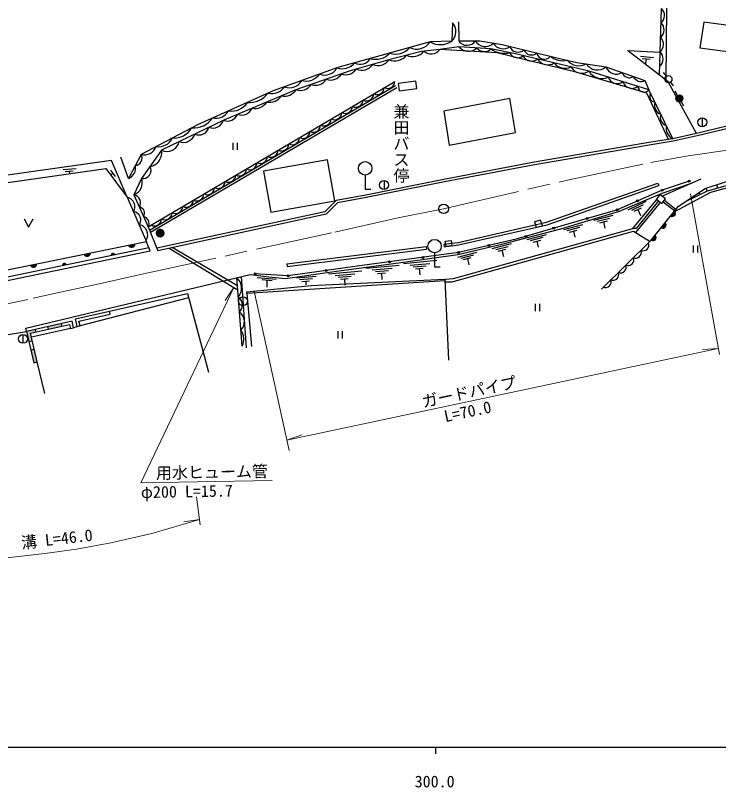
# Model space of a CAD drawing. Units: millimetres at full size, sheet at 1:1000; details may follow other scales. Extents: x 40000 to 680000, y 20000 to 380000.
# Drawn here: x 302388 to 412178, y 198715 to 319335 of the extents above; entities that cross this region are included whole.
import ezdxf
from ezdxf.enums import TextEntityAlignment as Align

# ---------------------------------------------------------------- set-up
doc = ezdxf.new("R2010")
doc.units = ezdxf.units.MM
doc.header["$LTSCALE"] = 1000
doc.linetypes.add('CHAIN', pattern=[18.5, 12, -1.5, 3.5, -1.5])
for name, color, linetype, lineweight in [('M-BGD', 7, 'Continuous', 25), ('M-BMK', 2, 'CHAIN', 13), ('M-BMK-SRVR', 3, 'Continuous', 25), ('M-STR-HTXT', 7, 'Continuous', 13), ('M-TTL-BAND', 7, 'Continuous', 25)]:
    doc.layers.add(name, color=color, linetype=linetype, lineweight=lineweight)
doc.layers.add('M-BMK-HTXT', color=7, linetype='Continuous')
doc.styles.add('@ＭＳ ゴシック', font='')
doc.styles.add('ＭＳ ゴシック', font='')
doc.styles.get('@ＭＳ ゴシック').set_extended_font_data('@MS Gothic')
doc.styles.get('ＭＳ ゴシック').set_extended_font_data('MS Gothic')

msp = doc.modelspace()

# ---------------------------------------------------------------- hatches: boundary and pattern name
at = {"layer": 'M-BGD'}
for points in [[(405786, 306837, 1), (406328, 305879, 1)], [(405340, 288774), (404721, 288001, 0.82183)], [(325682, 285332, 1), (324282, 285332, 0.41421), (324982, 284632, 0.41421)], [(403856, 286922), (403236, 286148, 0.82183)], [(402299, 284979), (401679, 284206, 0.82183)], [(321037, 283625), (320067, 283427, 0.82183)], [(314069, 282207), (313098, 282009, 0.82183)], [(317310, 281811), (317923, 281938, 0.84072)], [(305706, 280505), (304735, 280308, 0.82183)], [(309714, 280238), (310327, 280365, 0.84072)], [(305509, 270293), (304114, 269975), (304489, 268331), (305033, 268455), (304748, 269726), (305596, 269912)], [(309683, 270805), (309588, 271222), (307432, 270731), (307523, 270333)], [(305328, 267143), (304787, 267020), (305237, 265046), (305762, 265212)]]:
    msp.add_hatch(color=256, dxfattribs=at).paths.add_polyline_path(points)

# ---------------------------------------------------------------- linework, layer by layer
for p, q in [((403977, 309196), (404104, 320691)), ((400010, 312984), (402030, 312755)), ((400270, 312627), (401500, 312487)), ((400885, 312557), (400782, 311825)), ((404040, 309826), (403606, 310438)), ((323102, 286305), (361638, 309035)), ((404677, 308929), (405111, 308318)), ((323320, 285772), (361721, 308384)), ((361937, 308029), (323455, 285442)), ((405786, 306837), (405417, 307489)), ((406328, 305879), (406697, 305227)), ((409627, 303354), (409627, 301954)), ((336320, 299452), (336320, 298334)), ((336987, 299452), (336987, 298334)), ((309840, 295248), (311865, 295433)), ((310167, 294950), (311400, 295063)), ((310784, 295007), (310806, 294669)), ((317209, 295140), (317971, 294164)), ((317590, 294652), (317318, 294451)), ((356998, 294394), (356998, 292220)), ((359940, 293548), (359940, 292148)), ((402704, 293119), (402835, 292744)), ((403347, 291093), (409486, 293806)), ((356998, 292220), (357888, 292220)), ((410419, 291902), (410272, 292352)), ((412083, 292368), (411914, 292886)), ((409295, 291351), (409105, 291636)), ((398051, 288979), (400860, 290303)), ((398617, 288912), (400457, 289779)), ((399259, 285406), (403093, 290135)), ((403552, 290230), (405352, 288788)), ((403746, 290471), (405545, 289029)), ((399027, 288745), (400147, 289272)), ((399587, 289008), (399987, 288098)), ((392704, 287348), (395709, 288130)), ((393249, 287178), (395217, 287690)), ((393620, 286937), (394818, 287249)), ((394219, 287093), (394444, 286125)), ((323102, 286305), (324626, 282583)), ((387994, 285907), (391000, 286689)), ((388539, 285737), (390507, 286249)), ((382294, 284344), (385300, 285125)), ((382839, 284173), (384807, 284685)), ((388910, 285496), (390109, 285808)), ((389510, 285652), (389735, 284683)), ((369260, 283594), (369312, 283201)), ((376838, 282921), (379843, 283703)), ((383211, 283933), (384409, 284244)), ((383810, 284088), (384035, 283120)), ((337039, 277098), (326836, 283064)), ((344768, 280518), (366514, 283232)), ((344817, 280124), (366564, 282838)), ((366514, 283232), (366564, 282838)), ((367836, 282252), (367836, 280077)), ((371446, 281595), (374451, 282377)), ((377383, 282750), (379351, 283262)), ((377754, 282510), (378953, 282822)), ((378353, 282666), (378579, 281697)), ((408236, 283421), (408236, 282304)), ((408903, 283421), (408903, 282304)), ((362994, 280602), (368207, 281081)), ((371991, 281424), (373959, 281936)), ((372362, 281184), (373560, 281496)), ((372961, 281340), (373187, 280371)), ((344768, 280518), (344817, 280124)), ((357095, 279869), (362308, 280348)), ((358100, 279578), (361193, 279862)), ((363999, 280311), (367091, 280595)), ((364509, 280054), (366534, 280240)), ((364836, 279757), (366069, 279870)), ((367836, 280077), (368725, 280077)), ((351286, 278985), (356499, 279464)), ((352291, 278694), (355384, 278978)), ((358610, 279321), (360635, 279507)), ((358938, 279024), (360171, 279137)), ((359554, 279080), (359619, 278088)), ((365453, 279813), (365518, 278821)), ((337810, 267657), (336935, 278373)), ((337645, 278543), (338435, 267430)), ((340122, 278407), (343116, 278125)), ((340892, 278076), (342484, 277931)), ((341701, 276872), (341688, 278004)), ((346253, 278325), (349345, 278609)), ((346763, 278068), (348788, 278254)), ((347090, 277771), (348323, 277884)), ((347707, 277827), (347745, 277248)), ((352801, 278437), (354826, 278623)), ((353129, 278140), (354361, 278253)), ((353745, 278197), (353810, 277204)), ((369444, 278153), (369996, 265487)), ((329413, 275237), (312474, 270849)), ((383545, 274269), (383545, 273151)), ((384212, 274269), (384212, 273151)), ((317171, 272686), (317071, 273125)), ((310984, 270446), (304894, 269077)), ((305596, 269912), (305509, 270293)), ((307523, 270333), (307432, 270731)), ((309683, 270805), (309588, 271222)), ((312474, 270849), (311448, 270547)), ((303564, 269513), (303564, 268113)), ((352752, 269990), (352752, 268872)), ((353419, 269990), (353419, 268872)), ((305033, 268455), (304489, 268331)), ((305328, 267143), (304787, 267020)), ((306990, 260259), (305762, 265212))]:
    msp.add_line(p, q, dxfattribs=at)
for points in [[(402933, 310009), (403064, 313573), (403290, 320427)], [(370638, 318194), (370532, 315335), (367140, 315192), (352748, 311202), (342643, 307555), (330829, 302269), (322036, 297628), (320030, 293883), (318827, 297175)], [(371550, 318361), (371598, 315373), (374892, 315373), (378398, 314778), (388007, 312473), (390070, 311999), (394602, 311297), (400685, 309159), (401304, 307711)], [(405023, 300073), (401304, 307711), (391955, 310650), (380497, 313313), (376618, 314119), (371644, 314443), (368643, 314009), (365761, 313684), (360500, 312367), (354680, 310658), (346163, 307711), (334908, 302987), (325199, 298290), (322054, 293850), (320891, 291328), (323102, 286305)], [(404364, 299967), (401002, 307171), (390126, 310432), (377541, 313473), (368643, 314009)], [(408749, 300912), (404301, 308943), (397980, 313871), (403064, 313573)], [(450728, 303901), (427354, 303613), (423182, 303357), (416909, 302874), (408749, 300912), (405023, 300073), (401299, 299477), (398895, 299064), (383132, 296360), (369291, 293723), (356818, 291214), (352467, 290421), (350694, 288672), (338661, 286050), (324472, 282959)], [(450733, 303501), (427368, 303214), (423210, 302958), (416972, 302478), (408839, 300523), (405099, 299680), (401364, 299082), (398963, 298670), (383203, 295967), (369368, 293331), (356893, 290821), (352660, 290050), (350892, 288306), (338746, 285659), (324626, 282583)], [(297098, 277625), (296997, 278734), (296789, 280165), (295043, 280931), (286200, 280926), (287618, 291330), (316518, 295431), (319847, 290953), (317400, 296652), (287434, 292460), (285870, 280346)], [(393875, 276568), (401679, 284206), (405950, 289535), (410092, 292293), (418844, 295143), (419789, 294524), (410419, 291902), (406965, 290211)], [(405262, 288676), (410971, 291719), (420091, 294245), (419789, 294524)], [(213558, 269100), (237659, 267320), (249086, 266406), (256215, 266103), (266109, 266112), (275699, 266423), (280632, 266899), (290363, 267822), (296141, 268645), (304114, 269975), (304028, 270489), (339031, 278875), (341959, 278482), (344569, 278250), (352177, 279317), (363372, 280857), (371491, 281982), (378341, 283586), (387568, 285988), (396732, 288754), (403383, 291597), (407962, 293133)], [(407591, 293428), (403362, 292019), (396231, 288921), (391647, 287597), (380597, 284395), (371588, 282295), (355766, 280141), (344969, 278647), (339596, 278993)], [(369260, 283594), (371506, 283888), (385296, 287031), (402704, 293119)], [(369312, 283201), (371576, 283497), (385406, 286649), (402835, 292744)], [(319847, 290953), (322836, 283990), (296997, 278734)], [(369444, 278153), (370778, 278218), (398817, 286047), (402532, 290577)], [(402809, 290358), (399333, 286049), (398817, 286047)], [(303723, 287562), (304439, 286267), (305154, 287562)], [(369462, 277737), (370606, 277740), (398881, 285644), (401477, 284009)], [(263446, 272273), (273444, 272551), (273676, 274747), (275372, 274747), (275372, 272918), (283064, 274015), (296285, 276961), (323430, 282575), (322836, 283990)], [(323235, 283039), (297098, 277625), (283145, 274550)], [(326385, 282966), (336471, 276828), (337092, 276453)], [(338532, 275890), (338511, 276156), (348566, 277137), (369444, 278153)], [(369457, 277858), (338532, 275890), (339254, 267618)], [(317071, 273125), (329235, 275905), (332524, 263592)], [(312040, 270721), (311773, 271927), (317071, 273125)], [(312474, 270849), (312309, 271587), (317171, 272686)], [(305762, 265212), (304748, 269726), (310850, 271060), (310984, 270446), (311448, 270547), (311219, 271593), (304114, 269975)], [(304114, 269975), (305237, 265046), (305762, 265212)]]:
    msp.add_lwpolyline(points, dxfattribs=at)
for points in [[(409872, 318286), (409246, 314263), (428511, 311734), (429033, 315705)], [(362283, 307577), (365080, 307948), (364933, 309058), (362135, 308687)], [(370115, 299082), (380453, 301064), (379606, 306341), (369269, 304359)], [(342257, 288599), (352263, 290391), (351116, 296795), (341110, 295003)], [(402463, 290631), (403330, 289948), (403893, 290662), (403027, 291345)], [(383425, 287110), (383684, 286257), (384676, 286483), (384353, 287361)], [(369511, 284093), (370442, 284201), (370552, 283363), (369667, 283247)]]:
    msp.add_lwpolyline(points, close=True, dxfattribs=at)
for centre, radius in [((404359, 309378), 550), ((406057, 306358), 550), ((409627, 302654), 700), ((356998, 295444), 1050), ((359940, 292848), 700), ((407591, 293428), 150), ((403362, 292019), 150), ((399532, 290355), 150), ((396362, 288978), 150), ((391647, 287597), 150), ((386433, 286086), 150), ((382079, 284824), 150), ((367836, 283302), 1050), ((376299, 283393), 150), ((371588, 282295), 150), ((366019, 281537), 150), ((360816, 280829), 150), ((339842, 278977), 150), ((344969, 278647), 150), ((350922, 279471), 150), ((337918, 274694), 700), ((303564, 268813), 700)]:
    msp.add_circle(centre, radius, dxfattribs=at)
for centre, radius, start, end in [((402196, 319332), 1548, 311.19542, 45.03209), ((369120, 316818), 2048, 313.59253, 42.17386), ((402121, 317073), 1548, 311.19542, 45.03209), ((365014, 316657), 2581, 245.56713, 325.42715), ((368724, 317932), 3164, 239.9619, 304.85544), ((372879, 316240), 1570, 215.36727, 326.47574), ((375750, 316280), 1806, 210.13284, 315.30554), ((378542, 315848), 1725, 209.07842, 308.00715), ((402047, 314813), 1548, 311.19542, 45.03209), ((361771, 316177), 2869, 251.67739, 319.31689), ((364377, 315324), 2401, 247.41998, 318.43025), ((367278, 315019), 1697, 229.37695, 323.5011), ((373141, 315736), 1978, 220.7945, 311.74508), ((375597, 315091), 1409, 216.12038, 316.4192), ((378764, 317041), 3625, 233.71378, 282.80164), ((380836, 314884), 1293, 197.79349, 315.23214), ((382966, 314483), 1315, 202.83148, 310.19414), ((401973, 312554), 1548, 311.19542, 45.03209), ((356236, 313536), 1820, 241.88622, 329.10806), ((358634, 315551), 3065, 254.16961, 316.82467), ((359042, 313464), 1970, 244.35391, 327.98603), ((361621, 314609), 2370, 247.44219, 320.66979), ((380792, 314059), 1344, 204.27371, 310.74218), ((382984, 313647), 1447, 204.7683, 309.0647), ((384978, 313676), 1180, 189.6667, 323.35892), ((385513, 313522), 1901, 211.71694, 302.11605), ((387817, 315122), 2864, 228.63184, 284.61216), ((353379, 313627), 2622, 251.87548, 319.70178), ((356438, 312871), 2113, 246.78177, 325.94249), ((388167, 313102), 2029, 215.90625, 297.92675), ((390362, 313800), 2328, 218.49692, 299.59688), ((390837, 312275), 1972, 209.29687, 304.53612), ((393269, 312906), 2090, 212.74902, 309.64238), ((396233, 311905), 1741, 200.44871, 300.81909), ((347733, 311828), 2744, 256.4747, 323.21651), ((350739, 312067), 2048, 246.7486, 332.94261), ((351595, 311260), 2011, 250.75457, 327.42499), ((353953, 312076), 2011, 250.75457, 325.26442), ((393940, 311764), 2276, 209.29762, 295.80302), ((398252, 310792), 1190, 198.75442, 302.51337), ((345211, 310189), 2144, 248.35545, 331.33576), ((349237, 310444), 2011, 250.75457, 327.42499), ((360495, 309080), 1144, 243.34212, 357.72502), ((396353, 310216), 1508, 199.43653, 305.66411), ((398639, 309410), 1468, 196.59544, 308.5052), ((400083, 310313), 1302, 203.7286, 297.53919), ((342404, 309528), 2416, 255.91237, 326.53708), ((344355, 308962), 2233, 258.882, 326.4807), ((346880, 309628), 2011, 250.75457, 327.42499), ((358838, 308103), 1144, 243.34212, 357.72502), ((400541, 308344), 992, 184.76152, 320.33912), ((338839, 309525), 3787, 266.38053, 321.82837), ((342057, 307998), 2233, 258.882, 326.64767), ((357182, 307126), 1144, 243.34212, 357.72502), ((402342, 306682), 918, 147.66051, 264.26257), ((336140, 307297), 2909, 260.43925, 327.76964), ((339759, 307033), 2233, 258.882, 326.64767), ((355525, 306149), 1144, 243.34212, 357.72502), ((403632, 305280), 1465, 160.54846, 251.37462), ((333653, 305563), 2302, 257.70775, 330.50114), ((337734, 305502), 1724, 248.07393, 337.45573), ((352212, 304195), 1144, 243.34212, 357.72502), ((353869, 305172), 1144, 243.34212, 357.72502), ((330189, 305395), 3630, 265.38145, 324.99855), ((333263, 303393), 1648, 246.85573, 344.77663), ((335497, 304560), 1724, 248.07393, 337.60877), ((350556, 303218), 1144, 243.34212, 357.72502), ((404407, 303412), 1333, 158.89483, 253.02825), ((327183, 303290), 3108, 264.78569, 330.86458), ((331025, 302311), 1648, 246.85573, 344.77663), ((348899, 302241), 1144, 243.34212, 357.72502), ((405813, 301735), 1840, 167.35008, 244.57299), ((328634, 301327), 1822, 248.58408, 343.04828), ((347243, 301264), 1144, 243.34212, 357.72502), ((324772, 301166), 2339, 260.15611, 335.49415), ((326048, 300069), 1971, 244.49031, 347.14205), ((343930, 299310), 1144, 243.34212, 357.72502), ((345587, 300287), 1144, 243.34212, 357.72502), ((322535, 299512), 1949, 255.14443, 340.50584), ((323064, 297897), 2171, 278.94264, 10.43662), ((342274, 298333), 1144, 243.34212, 357.72502), ((320930, 297088), 1230, 277.60913, 26.05425), ((340617, 297356), 1144, 243.34212, 357.72502), ((319489, 295450), 1658, 289.04959, 14.61379), ((322262, 295131), 1298, 260.77959, 28.59966), ((338961, 296379), 1144, 243.34212, 357.72502), ((335648, 294425), 1144, 243.34212, 357.72502), ((337304, 295402), 1144, 243.34212, 357.72502), ((320221, 293166), 1956, 290.03095, 20.46559), ((333991, 293448), 1144, 243.34212, 357.72502), ((332335, 292471), 1144, 243.34212, 357.72502), ((319581, 289440), 1470, 328.12121, 78.3469), ((320632, 290048), 1306, 328.92722, 78.58956), ((330679, 291494), 1144, 243.34212, 357.72502), ((327366, 289540), 1144, 243.34212, 357.72502), ((329022, 290517), 1144, 243.34212, 357.72502), ((320695, 287384), 1286, 322.45279, 84.01532), ((321643, 288459), 920, 324.23212, 83.28465), ((325709, 288563), 1144, 243.34212, 357.72502), ((404954, 288448), 505, 242.45965, 40.11784), ((322148, 286850), 1099, 330.27428, 77.24249), ((324053, 287586), 1144, 243.34212, 357.72502), ((321522, 285087), 1526, 323.72062, 82.74749), ((403470, 286596), 505, 242.45965, 40.11784), ((401913, 284654), 505, 242.45965, 40.11784), ((320532, 283622), 505, 202.67052, 0.32871), ((400401, 283475), 903, 248.69613, 20.06853), ((399224, 282324), 903, 248.69613, 20.06853), ((313564, 282204), 505, 202.67052, 0.32871), ((317628, 281821), 318, 21.59304, 181.81077), ((398048, 281173), 903, 248.69613, 20.06853), ((305201, 280503), 505, 202.67052, 0.32871), ((310032, 280248), 318, 21.59304, 181.81077), ((396872, 280022), 903, 248.69613, 20.06853), ((395696, 278870), 903, 248.69613, 20.06853), ((335554, 276720), 2154, 319.20193, 50.13597), ((394520, 277719), 903, 248.69613, 20.06853), ((336320, 274085), 1501, 314.52661, 54.81129), ((336243, 271489), 1899, 315.85312, 53.48477), ((335466, 268729), 2578, 335.44063, 33.89726)]:
    msp.add_arc(centre, radius, start, end, dxfattribs=at)
at = {"layer": 'M-BMK'}
msp.add_lwpolyline([(213318, 273267), (251378, 270405), (263386, 269626), (269267, 269344), (272125, 269419), (278119, 269863), (287695, 271369), (305143, 275150), (309172, 276042), (315005, 277301), (321929, 278868), (352242, 285474), (361866, 287669), (369246, 289127), (388607, 293613), (401609, 296378), (407443, 297381), (414282, 298368)], dxfattribs=at)
at = {"layer": 'M-BMK-SRVR'}
msp.add_circle((369246, 289127), 750, dxfattribs=at)
at = {"layer": 'M-STR-HTXT'}
for p, q in [((412306, 266375), (407795, 291455)), ((336471, 276828), (335119, 274779)), ((345133, 251350), (339684, 276274)), ((412138, 267312), (344778, 252971)), ((412138, 267312), (409689, 267140)), ((344778, 252971), (347085, 253812)), ((331225, 239732), (330657, 244107)), ((331116, 240574), (328686, 240223))]:
    msp.add_line(p, q, dxfattribs=at)
for points in [[(342480, 246698), (321991, 246345), (336471, 276828)], [(331116, 240574), (323693, 238414), (317269, 236946), (311918, 235936), (306982, 235265), (301029, 234626), (294801, 234094), (283379, 233726)]]:
    msp.add_lwpolyline(points, dxfattribs=at)
at = {"layer": 'M-TTL-BAND'}
for p, q in [((40000, 205000), (579000, 205000)), ((368000, 205000), (368000, 204000))]:
    msp.add_line(p, q, dxfattribs=at)

# ---------------------------------------------------------------- texts
at = {"layer": 'M-BMK-HTXT', "style": '@ＭＳ ゴシック'}
msp.add_text('兼田バス停', height=1833, rotation=270, dxfattribs=at).set_placement((361160, 305588), align=Align.BOTTOM_LEFT)
at = {"layer": 'M-STR-HTXT', "style": 'ＭＳ ゴシック'}
for s, rotation, p in [('ガードパイプ', 12.019, (366185, 257529)), ('L=70.0', 12.019, (369642, 255249)), ('用水ヒューム管', 0.987, (324343, 246386)), ('φ200 L=15.7', 0.987, (321989, 243385)), ('側\u3000溝 L=46.0', 6.453, (298467, 234915))]:
    msp.add_text(s, height=1833, rotation=rotation, dxfattribs=at).set_placement(p, align=Align.BOTTOM_LEFT)
at = {"layer": 'M-TTL-BAND', "style": 'ＭＳ ゴシック'}
msp.add_text('300.0', height=1833, dxfattribs=at).set_placement((367844, 198195), align=Align.BOTTOM_CENTER)

doc.saveas('drawing.dxf')
